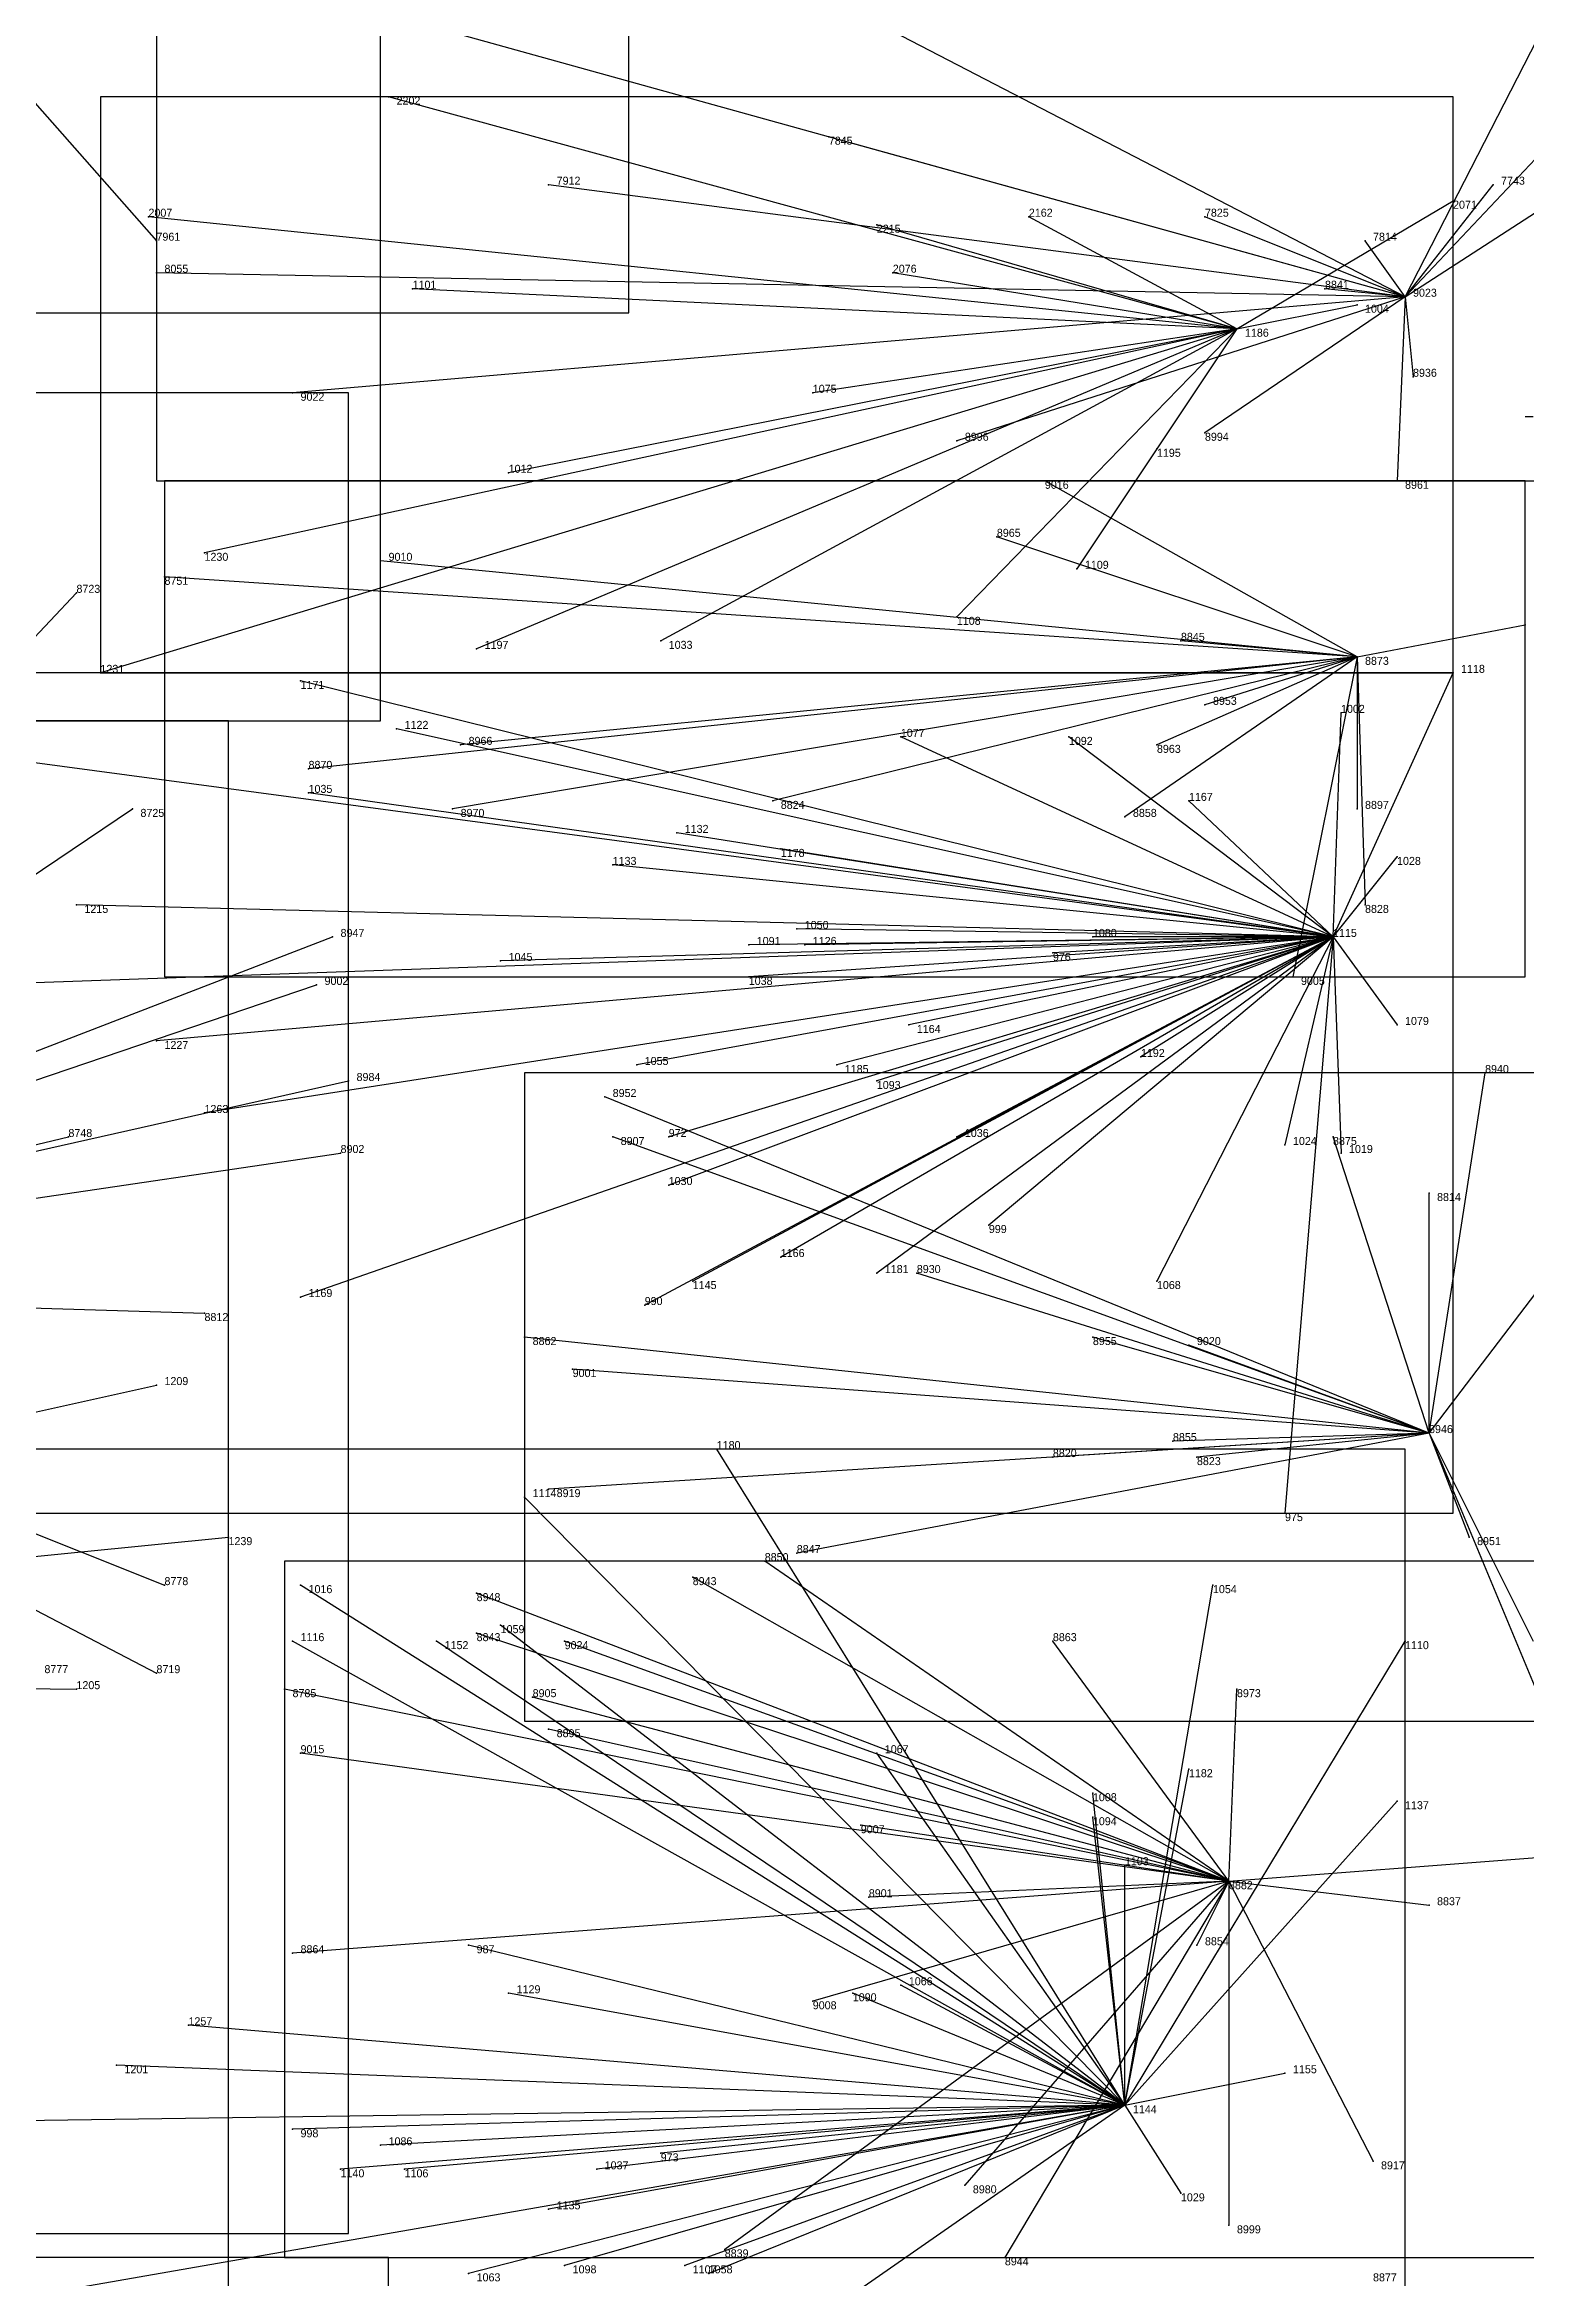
# Model space of a CAD drawing. Extents: x -0.07 to 1.1, y -0.07 to 1.1.
# Drawn here: x 0.727 to 0.912, y 0.2555 to 0.5345 of the extents above; entities that cross this region are included whole.
import ezdxf

# ---------------------------------------------------------------- set-up
doc = ezdxf.new("R2010")
doc.units = 0
for name, color, linetype in [('Clients', 3, 'CONTINUOUS'), ('Facilities', 3, 'CONTINUOUS'), ('Facilities_lines', 3, 'CONTINUOUS'), ('Min_max_boxes', 1, 'CONTINUOUS'), ('Normals', 1, 'CONTINUOUS'), ('Source_points', 5, 'CONTINUOUS'), ('Text', 3, 'CONTINUOUS')]:
    doc.layers.add(name, color=color, linetype=linetype)

msp = doc.modelspace()

# ---------------------------------------------------------------- linework, layer by layer
at = {"layer": 'Clients', "color": 5}
for p in [(0.77, 0.528), (0.825, 0.523, 1), (0.79, 0.517, 1), (0.908, 0.517, 1), (0.903, 0.515), (0.74, 0.513), (0.831, 0.512), (0.85, 0.513), (0.872, 0.513, 1), (0.741, 0.51, 1), (0.892, 0.51, 1), (0.741, 0.506, 1), (0.833, 0.506), (0.773, 0.504), (0.887, 0.504, 1), (0.891, 0.502), (0.898, 0.493, 1), (0.758, 0.491, 1), (0.823, 0.491), (0.872, 0.486, 1), (0.841, 0.485, 1), (0.866, 0.484), (0.785, 0.481), (0.852, 0.48, 1), (0.896, 0.48, 1), (0.846, 0.473, 1), (0.747, 0.471), (0.769, 0.47, 1), (0.856, 0.469), (0.731, 0.466, 1), (0.742, 0.468, 1), (0.841, 0.463), (0.912, 0.462, 1), (0.781, 0.459), (0.804, 0.46), (0.869, 0.46, 1), (0.734, 0.456), (0.759, 0.455), (0.903, 0.456), (0.872, 0.452, 1), (0.889, 0.451), (0.771, 0.449), (0.779, 0.447, 1), (0.834, 0.448), (0.855, 0.448), (0.866, 0.447, 1), (0.76, 0.444, 1), (0.76, 0.441), (0.738, 0.439, 1), (0.778, 0.439, 1), (0.818, 0.44, 1), (0.87, 0.44), (0.891, 0.439, 1), (0.806, 0.436), (0.862, 0.438, 1), (0.819, 0.434), (0.896, 0.433), (0.798, 0.432), (0.731, 0.427), (0.892, 0.427, 1), (0.763, 0.423, 1), (0.815, 0.422), (0.821, 0.424), (0.822, 0.422), (0.858, 0.423), (0.784, 0.42), (0.853, 0.421), (0.761, 0.417, 1), (0.815, 0.418), (0.883, 0.418, 1), (0.835, 0.412), (0.896, 0.412), (0.741, 0.41), (0.864, 0.408), (0.765, 0.405, 1), (0.801, 0.407), (0.826, 0.407), (0.831, 0.405), (0.907, 0.406, 1), (0.797, 0.403, 1), (0.747, 0.401), (0.73, 0.398, 1), (0.798, 0.398, 1), (0.805, 0.398), (0.841, 0.398), (0.882, 0.397), (0.888, 0.398, 1), (0.764, 0.396, 1), (0.889, 0.396), (0.805, 0.392), (0.9, 0.391, 1), (0.845, 0.387), (0.819, 0.383), (0.808, 0.38), (0.831, 0.381), (0.836, 0.381, 1), (0.866, 0.38), (0.759, 0.378), (0.802, 0.377), (0.747, 0.376, 1), (0.787, 0.373, 1), (0.858, 0.373, 1), (0.87, 0.372, 1), (0.793, 0.369, 1), (0.741, 0.367), (0.868, 0.36, 1), (0.811, 0.359), (0.853, 0.358, 1), (0.871, 0.358, 1), (0.787, 0.353), (0.79, 0.354, 1), (0.882, 0.351), (0.75, 0.348), (0.821, 0.346, 1), (0.905, 0.348, 1), (0.817, 0.345, 1), (0.742, 0.342, 1), (0.759, 0.342), (0.781, 0.341, 1), (0.808, 0.343, 1), (0.873, 0.342), (0.758, 0.335), (0.776, 0.335), (0.781, 0.336, 1), (0.784, 0.337), (0.792, 0.335, 1), (0.853, 0.335, 1), (0.897, 0.335), (0.741, 0.331, 1), (0.731, 0.329), (0.757, 0.329, 1), (0.788, 0.328, 1), (0.876, 0.329, 1), (0.79, 0.324, 1), (0.759, 0.321, 1), (0.831, 0.321), (0.87, 0.319), (0.858, 0.316), (0.858, 0.313), (0.896, 0.315), (0.829, 0.312, 1), (0.862, 0.307), (0.83, 0.303, 1), (0.9, 0.302, 1), (0.758, 0.296, 1), (0.78, 0.297), (0.871, 0.297, 1), (0.785, 0.291), (0.828, 0.291), (0.834, 0.292), (0.823, 0.29, 1), (0.745, 0.287), (0.736, 0.282), (0.882, 0.281), (0.758, 0.274), (0.769, 0.272), (0.804, 0.271), (0.764, 0.269), (0.772, 0.269), (0.796, 0.269), (0.893, 0.27, 1), (0.842, 0.267, 1), (0.869, 0.266), (0.79, 0.264), (0.875, 0.262, 1), (0.792, 0.257), (0.807, 0.257), (0.812, 0.259, 1), (0.847, 0.258, 1), (0.78, 0.256), (0.81, 0.256)]:
    msp.add_point(p, dxfattribs=at)
at = {"layer": 'Facilities', "color": 3}
for p in [(0.897, 0.503, 1), (0.876, 0.499), (0.891, 0.458, 1), (0.888, 0.423), (0.9, 0.361, 1), (0.875, 0.305, 1), (0.862, 0.277)]:
    msp.add_point(p, dxfattribs=at)
at = {"layer": 'Facilities_lines', "color": 3}
for p, q in [((0.666, 0.595, 1), (0.741, 0.51, 1)), ((0.897, 0.503, 1), (0.814, 0.546, 1)), ((0.897, 0.503, 1), (0.916, 0.54, 1)), ((0.897, 0.503, 1), (0.778, 0.536, 1)), ((0.876, 0.499), (0.77, 0.528)), ((0.897, 0.503, 1), (0.825, 0.523, 1)), ((0.897, 0.503, 1), (0.914, 0.521, 1)), ((0.897, 0.503, 1), (0.79, 0.517, 1)), ((0.897, 0.503, 1), (0.908, 0.517, 1)), ((0.876, 0.499), (0.903, 0.515)), ((0.897, 0.503, 1), (0.914, 0.514, 1)), ((0.876, 0.499), (0.74, 0.513)), ((0.876, 0.499), (0.831, 0.512)), ((0.876, 0.499), (0.85, 0.513)), ((0.897, 0.503, 1), (0.872, 0.513, 1)), ((0.897, 0.503, 1), (0.892, 0.51, 1)), ((0.897, 0.503, 1), (0.741, 0.506, 1)), ((0.876, 0.499), (0.833, 0.506)), ((0.897, 0.503, 1), (0.758, 0.491, 1)), ((0.876, 0.499), (0.773, 0.504)), ((0.897, 0.503, 1), (0.841, 0.485, 1)), ((0.897, 0.503, 1), (0.872, 0.486, 1)), ((0.897, 0.503, 1), (0.887, 0.504, 1)), ((0.897, 0.503, 1), (0.896, 0.48, 1)), ((0.897, 0.503, 1), (0.898, 0.493, 1)), ((0.876, 0.499), (0.891, 0.502)), ((0.876, 0.499), (0.734, 0.456)), ((0.876, 0.499), (0.747, 0.471)), ((0.876, 0.499), (0.781, 0.459)), ((0.876, 0.499), (0.785, 0.481)), ((0.876, 0.499), (0.804, 0.46)), ((0.876, 0.499), (0.823, 0.491)), ((0.876, 0.499), (0.841, 0.463)), ((0.876, 0.499), (0.856, 0.469)), ((0.876, 0.499), (0.866, 0.484)), ((0.891, 0.458, 1), (0.852, 0.48, 1)), ((0.891, 0.458, 1), (0.846, 0.473, 1)), ((0.891, 0.458, 1), (0.769, 0.47, 1)), ((0.649, 0.379, 1), (0.731, 0.466, 1)), ((0.891, 0.458, 1), (0.742, 0.468, 1)), ((0.891, 0.458, 1), (0.912, 0.462, 1)), ((0.891, 0.458, 1), (0.76, 0.444, 1)), ((0.891, 0.458, 1), (0.778, 0.439, 1)), ((0.891, 0.458, 1), (0.779, 0.447, 1)), ((0.891, 0.458, 1), (0.818, 0.44, 1)), ((0.891, 0.458, 1), (0.862, 0.438, 1)), ((0.891, 0.458, 1), (0.866, 0.447, 1)), ((0.891, 0.458, 1), (0.869, 0.46, 1)), ((0.891, 0.458, 1), (0.872, 0.452, 1)), ((0.891, 0.458, 1), (0.883, 0.418, 1)), ((0.891, 0.458, 1), (0.892, 0.427, 1)), ((0.891, 0.458, 1), (0.891, 0.439, 1)), ((0.888, 0.423), (0.759, 0.455)), ((0.888, 0.423), (0.903, 0.456)), ((0.888, 0.423), (0.889, 0.451)), ((0.888, 0.423), (0.709, 0.447)), ((0.888, 0.423), (0.771, 0.449)), ((0.888, 0.423), (0.834, 0.448)), ((0.888, 0.423), (0.855, 0.448)), ((0.888, 0.423), (0.76, 0.441)), ((0.649, 0.379, 1), (0.738, 0.439, 1)), ((0.888, 0.423), (0.87, 0.44)), ((0.888, 0.423), (0.806, 0.436)), ((0.888, 0.423), (0.819, 0.434)), ((0.888, 0.423), (0.896, 0.433)), ((0.888, 0.423), (0.798, 0.432)), ((0.888, 0.423), (0.731, 0.427)), ((0.649, 0.379, 1), (0.763, 0.423, 1)), ((0.888, 0.423), (0.718, 0.417)), ((0.888, 0.423), (0.741, 0.41)), ((0.888, 0.423), (0.747, 0.401)), ((0.888, 0.423), (0.759, 0.378)), ((0.888, 0.423), (0.784, 0.42)), ((0.888, 0.423), (0.801, 0.407)), ((0.888, 0.423), (0.802, 0.377)), ((0.888, 0.423), (0.805, 0.398)), ((0.888, 0.423), (0.805, 0.392)), ((0.888, 0.423), (0.808, 0.38)), ((0.888, 0.423), (0.815, 0.418)), ((0.888, 0.423), (0.815, 0.422)), ((0.888, 0.423), (0.819, 0.383)), ((0.888, 0.423), (0.821, 0.424)), ((0.888, 0.423), (0.822, 0.422)), ((0.888, 0.423), (0.826, 0.407)), ((0.888, 0.423), (0.831, 0.405)), ((0.888, 0.423), (0.831, 0.381)), ((0.888, 0.423), (0.835, 0.412)), ((0.888, 0.423), (0.841, 0.398)), ((0.888, 0.423), (0.845, 0.387)), ((0.888, 0.423), (0.853, 0.421)), ((0.888, 0.423), (0.858, 0.423)), ((0.888, 0.423), (0.864, 0.408)), ((0.888, 0.423), (0.866, 0.38)), ((0.888, 0.423), (0.882, 0.351)), ((0.888, 0.423), (0.882, 0.397)), ((0.888, 0.423), (0.896, 0.412)), ((0.888, 0.423), (0.889, 0.396)), ((0.649, 0.379, 1), (0.761, 0.417, 1)), ((0.649, 0.379, 1), (0.765, 0.405, 1)), ((0.9, 0.361, 1), (0.907, 0.406, 1)), ((0.9, 0.361, 1), (0.797, 0.403, 1)), ((0.649, 0.379, 1), (0.73, 0.398, 1)), ((0.9, 0.361, 1), (0.798, 0.398, 1)), ((0.9, 0.361, 1), (0.888, 0.398, 1)), ((0.649, 0.379, 1), (0.764, 0.396, 1)), ((0.9, 0.361, 1), (0.9, 0.391, 1)), ((0.9, 0.361, 1), (0.836, 0.381, 1)), ((0.9, 0.361, 1), (0.916, 0.382, 1)), ((0.649, 0.379, 1), (0.741, 0.331, 1)), ((0.649, 0.379, 1), (0.742, 0.342, 1)), ((0.649, 0.379, 1), (0.747, 0.376, 1)), ((0.9, 0.361, 1), (0.787, 0.373, 1)), ((0.9, 0.361, 1), (0.858, 0.373, 1)), ((0.9, 0.361, 1), (0.87, 0.372, 1)), ((0.9, 0.361, 1), (0.793, 0.369, 1)), ((0.58, 0.331), (0.741, 0.367)), ((0.9, 0.361, 1), (0.79, 0.354, 1)), ((0.9, 0.361, 1), (0.821, 0.346, 1)), ((0.9, 0.361, 1), (0.853, 0.358, 1)), ((0.9, 0.361, 1), (0.868, 0.36, 1)), ((0.9, 0.361, 1), (0.871, 0.358, 1)), ((0.9, 0.361, 1), (0.915, 0.325, 1)), ((0.9, 0.361, 1), (0.905, 0.348, 1)), ((0.9, 0.361, 1), (0.913, 0.335, 1)), ((0.862, 0.277), (0.811, 0.359)), ((0.862, 0.277), (0.787, 0.353)), ((0.58, 0.331), (0.75, 0.348)), ((0.875, 0.305, 1), (0.817, 0.345, 1)), ((0.862, 0.277), (0.759, 0.342)), ((0.875, 0.305, 1), (0.781, 0.341, 1)), ((0.875, 0.305, 1), (0.808, 0.343, 1)), ((0.862, 0.277), (0.873, 0.342)), ((0.862, 0.277), (0.758, 0.335)), ((0.862, 0.277), (0.776, 0.335)), ((0.875, 0.305, 1), (0.781, 0.336, 1)), ((0.862, 0.277), (0.784, 0.337)), ((0.875, 0.305, 1), (0.792, 0.335, 1)), ((0.875, 0.305, 1), (0.853, 0.335, 1)), ((0.862, 0.277), (0.897, 0.335)), ((0.58, 0.331), (0.731, 0.329)), ((0.875, 0.305, 1), (0.757, 0.329, 1)), ((0.875, 0.305, 1), (0.788, 0.328, 1)), ((0.875, 0.305, 1), (0.876, 0.329, 1)), ((0.875, 0.305, 1), (0.79, 0.324, 1)), ((0.875, 0.305, 1), (0.759, 0.321, 1)), ((0.862, 0.277), (0.831, 0.321)), ((0.862, 0.277), (0.87, 0.319)), ((0.862, 0.277), (0.858, 0.316)), ((0.862, 0.277), (0.858, 0.313)), ((0.862, 0.277), (0.896, 0.315)), ((0.875, 0.305, 1), (0.829, 0.312, 1)), ((0.862, 0.277), (0.862, 0.307)), ((0.875, 0.305, 1), (0.914, 0.308, 1)), ((0.875, 0.305, 1), (0.758, 0.296, 1)), ((0.875, 0.305, 1), (0.812, 0.259, 1)), ((0.875, 0.305, 1), (0.823, 0.29, 1)), ((0.875, 0.305, 1), (0.83, 0.303, 1)), ((0.875, 0.305, 1), (0.842, 0.267, 1)), ((0.875, 0.305, 1), (0.847, 0.258, 1)), ((0.875, 0.305, 1), (0.871, 0.297, 1)), ((0.875, 0.305, 1), (0.9, 0.302, 1)), ((0.875, 0.305, 1), (0.893, 0.27, 1)), ((0.875, 0.305, 1), (0.875, 0.262, 1)), ((0.862, 0.277), (0.78, 0.297)), ((0.862, 0.277), (0.785, 0.291)), ((0.862, 0.277), (0.828, 0.291)), ((0.862, 0.277), (0.834, 0.292)), ((0.862, 0.277), (0.745, 0.287)), ((0.862, 0.277), (0.736, 0.282)), ((0.862, 0.277), (0.882, 0.281)), ((0.862, 0.277), (0.72, 0.275)), ((0.862, 0.277), (0.73, 0.254)), ((0.862, 0.277), (0.758, 0.274)), ((0.862, 0.277), (0.764, 0.269)), ((0.862, 0.277), (0.769, 0.272)), ((0.862, 0.277), (0.772, 0.269)), ((0.862, 0.277), (0.78, 0.256)), ((0.862, 0.277), (0.79, 0.264)), ((0.862, 0.277), (0.792, 0.257)), ((0.862, 0.277), (0.796, 0.269)), ((0.862, 0.277), (0.804, 0.271)), ((0.862, 0.277), (0.807, 0.257)), ((0.862, 0.277), (0.81, 0.256)), ((0.862, 0.277), (0.826, 0.252)), ((0.862, 0.277), (0.869, 0.266))]:
    msp.add_line(p, q, dxfattribs=at)
at = {"layer": 'Min_max_boxes', "color": 1}
for p, q in [((0.769, 0.45), (0.769, 0.787)), ((0.769, 0.45), (0.769, 0.787)), ((0.8, 0.501, 1), (0.8, 0.744, 1)), ((0.8, 0.501, 1), (0.8, 0.744, 1)), ((0.741, 0.546, 1), (0.741, 0.48, 1)), ((0.741, 0.546, 1), (0.741, 0.48, 1)), ((0.903, 0.528), (0.734, 0.528)), ((0.734, 0.528), (0.734, 0.456)), ((0.903, 0.528), (0.734, 0.528)), ((0.734, 0.528), (0.734, 0.456)), ((0.734, 0.528), (0.734, 0.528)), ((0.903, 0.456), (0.903, 0.528)), ((0.903, 0.456), (0.903, 0.528)), ((0.903, 0.528), (0.903, 0.528)), ((0.542, 0.501, 1), (0.8, 0.501, 1)), ((0.542, 0.501, 1), (0.8, 0.501, 1)), ((0.8, 0.501, 1), (0.8, 0.501, 1)), ((0.765, 0.491, 1), (0.469, 0.491, 1)), ((0.765, 0.491, 1), (0.469, 0.491, 1)), ((0.765, 0.261, 1), (0.765, 0.491, 1)), ((0.765, 0.261, 1), (0.765, 0.491, 1)), ((0.765, 0.491, 1), (0.765, 0.491, 1)), ((0.741, 0.48, 1), (0.916, 0.48, 1)), ((0.741, 0.48, 1), (0.916, 0.48, 1)), ((0.741, 0.48, 1), (0.741, 0.48, 1)), ((0.912, 0.48, 1), (0.742, 0.48, 1)), ((0.742, 0.48, 1), (0.742, 0.418, 1)), ((0.912, 0.48, 1), (0.742, 0.48, 1)), ((0.742, 0.48, 1), (0.742, 0.418, 1)), ((0.742, 0.48, 1), (0.742, 0.48, 1)), ((0.912, 0.418, 1), (0.912, 0.48, 1)), ((0.912, 0.418, 1), (0.912, 0.48, 1)), ((0.912, 0.48, 1), (0.912, 0.48, 1)), ((0.903, 0.456), (0.709, 0.456)), ((0.903, 0.456), (0.709, 0.456)), ((0.734, 0.456), (0.903, 0.456)), ((0.734, 0.456), (0.903, 0.456)), ((0.734, 0.456), (0.734, 0.456)), ((0.903, 0.351), (0.903, 0.456)), ((0.903, 0.351), (0.903, 0.456)), ((0.903, 0.456), (0.903, 0.456)), ((0.903, 0.456), (0.903, 0.456)), ((0.75, 0.45), (0.462, 0.45)), ((0.75, 0.45), (0.462, 0.45)), ((0.568, 0.45), (0.769, 0.45)), ((0.568, 0.45), (0.769, 0.45)), ((0.75, 0.216), (0.75, 0.45)), ((0.75, 0.216), (0.75, 0.45)), ((0.75, 0.45), (0.75, 0.45)), ((0.769, 0.45), (0.769, 0.45)), ((0.742, 0.418, 1), (0.912, 0.418, 1)), ((0.742, 0.418, 1), (0.912, 0.418, 1)), ((0.742, 0.418, 1), (0.742, 0.418, 1)), ((0.912, 0.418, 1), (0.912, 0.418, 1)), ((0.916, 0.406, 1), (0.787, 0.406, 1)), ((0.787, 0.406, 1), (0.787, 0.325, 1)), ((0.916, 0.406, 1), (0.787, 0.406, 1)), ((0.787, 0.406, 1), (0.787, 0.325, 1)), ((0.787, 0.406, 1), (0.787, 0.406, 1)), ((0.897, 0.359), (0.72, 0.359)), ((0.897, 0.359), (0.72, 0.359)), ((0.897, 0.252), (0.897, 0.359)), ((0.897, 0.252), (0.897, 0.359)), ((0.897, 0.359), (0.897, 0.359)), ((0.709, 0.351), (0.903, 0.351)), ((0.709, 0.351), (0.903, 0.351)), ((0.903, 0.351), (0.903, 0.351)), ((0.914, 0.345, 1), (0.757, 0.345, 1)), ((0.757, 0.345, 1), (0.757, 0.258, 1)), ((0.914, 0.345, 1), (0.757, 0.345, 1)), ((0.757, 0.345, 1), (0.757, 0.258, 1)), ((0.757, 0.345, 1), (0.757, 0.345, 1)), ((0.787, 0.325, 1), (0.916, 0.325, 1)), ((0.787, 0.325, 1), (0.916, 0.325, 1)), ((0.787, 0.325, 1), (0.787, 0.325, 1)), ((0.469, 0.261, 1), (0.765, 0.261, 1)), ((0.469, 0.261, 1), (0.765, 0.261, 1)), ((0.765, 0.261, 1), (0.765, 0.261, 1)), ((0.77, 0.258), (0.686, 0.258)), ((0.77, 0.258), (0.686, 0.258)), ((0.757, 0.258, 1), (0.914, 0.258, 1)), ((0.757, 0.258, 1), (0.914, 0.258, 1)), ((0.757, 0.258, 1), (0.757, 0.258, 1)), ((0.77, 0.094), (0.77, 0.258)), ((0.77, 0.094), (0.77, 0.258)), ((0.77, 0.258), (0.77, 0.258))]:
    msp.add_line(p, q, dxfattribs=at)
at = {"layer": 'Normals', "color": 1}
for p, q in [((0.77, 0.528), (0.77, 0.528, 0.1)), ((0.825, 0.523, 1), (0.825, 0.523, 1.1)), ((0.79, 0.517, 1), (0.79, 0.517, 1.1)), ((0.908, 0.517, 1), (0.908, 0.517, 1.1)), ((0.903, 0.515), (0.903, 0.515, 0.1)), ((0.74, 0.513), (0.74, 0.513, 0.1)), ((0.831, 0.512), (0.831, 0.512, 0.1)), ((0.85, 0.513), (0.85, 0.513, 0.1)), ((0.872, 0.513, 1), (0.872, 0.513, 1.1)), ((0.741, 0.51, 1), (0.741, 0.51, 1.1)), ((0.892, 0.51, 1), (0.892, 0.51, 1.1)), ((0.741, 0.506, 1), (0.741, 0.506, 1.1)), ((0.833, 0.506), (0.833, 0.506, 0.1)), ((0.773, 0.504), (0.773, 0.504, 0.1)), ((0.887, 0.504, 1), (0.887, 0.504, 1.1)), ((0.897, 0.503, 1), (0.897, 0.503, 1.1)), ((0.891, 0.502), (0.891, 0.502, 0.1)), ((0.876, 0.499), (0.876, 0.499, 0.1)), ((0.898, 0.493, 1), (0.898, 0.493, 1.1)), ((0.758, 0.491, 1), (0.758, 0.491, 1.1)), ((0.823, 0.491), (0.823, 0.491, 0.1)), ((0.872, 0.486, 1), (0.872, 0.486, 1.1)), ((0.913, 0.488), (0.912, 0.488, 0.1)), ((0.841, 0.485, 1), (0.841, 0.485, 1.1)), ((0.866, 0.484), (0.866, 0.484, 0.1)), ((0.785, 0.481), (0.785, 0.481, 0.1)), ((0.852, 0.48, 1), (0.852, 0.48, 1.1)), ((0.896, 0.48, 1), (0.896, 0.48, 1.1)), ((0.846, 0.473, 1), (0.846, 0.473, 1.1)), ((0.747, 0.471), (0.747, 0.471, 0.1)), ((0.769, 0.47, 1), (0.769, 0.47, 1.1)), ((0.856, 0.469), (0.856, 0.469, 0.1)), ((0.731, 0.466, 1), (0.731, 0.466, 1.1)), ((0.742, 0.468, 1), (0.742, 0.468, 1.1)), ((0.841, 0.463), (0.841, 0.463, 0.1)), ((0.912, 0.462, 1), (0.912, 0.462, 1.1)), ((0.781, 0.459), (0.781, 0.459, 0.1)), ((0.804, 0.46), (0.804, 0.46, 0.1)), ((0.869, 0.46, 1), (0.869, 0.46, 1.1)), ((0.891, 0.458, 1), (0.891, 0.458, 1.1)), ((0.734, 0.456), (0.734, 0.456, 0.1)), ((0.759, 0.455), (0.759, 0.455, 0.1)), ((0.903, 0.456), (0.903, 0.456, 0.1)), ((0.872, 0.452, 1), (0.872, 0.452, 1.1)), ((0.889, 0.451), (0.889, 0.451, 0.1)), ((0.771, 0.449), (0.771, 0.449, 0.1)), ((0.779, 0.447, 1), (0.779, 0.447, 1.1)), ((0.834, 0.448), (0.834, 0.448, 0.1)), ((0.855, 0.448), (0.855, 0.448, 0.1)), ((0.866, 0.447, 1), (0.866, 0.447, 1.1)), ((0.76, 0.444, 1), (0.76, 0.444, 1.1)), ((0.76, 0.441), (0.76, 0.441, 0.1)), ((0.738, 0.439, 1), (0.738, 0.439, 1.1)), ((0.778, 0.439, 1), (0.778, 0.439, 1.1)), ((0.818, 0.44, 1), (0.818, 0.44, 1.1)), ((0.87, 0.44), (0.87, 0.44, 0.1)), ((0.891, 0.439, 1), (0.891, 0.439, 1.1)), ((0.806, 0.436), (0.806, 0.436, 0.1)), ((0.862, 0.438, 1), (0.862, 0.438, 1.1)), ((0.819, 0.434), (0.819, 0.434, 0.1)), ((0.896, 0.433), (0.896, 0.433, 0.1)), ((0.798, 0.432), (0.798, 0.432, 0.1)), ((0.731, 0.427), (0.731, 0.427, 0.1)), ((0.892, 0.427, 1), (0.892, 0.427, 1.1)), ((0.763, 0.423, 1), (0.763, 0.423, 1.1)), ((0.815, 0.422), (0.815, 0.422, 0.1)), ((0.821, 0.424), (0.821, 0.424, 0.1)), ((0.822, 0.422), (0.822, 0.422, 0.1)), ((0.858, 0.423), (0.858, 0.423, 0.1)), ((0.888, 0.423), (0.888, 0.423, 0.1)), ((0.784, 0.42), (0.784, 0.42, 0.1)), ((0.853, 0.421), (0.853, 0.421, 0.1)), ((0.761, 0.417, 1), (0.761, 0.417, 1.1)), ((0.815, 0.418), (0.815, 0.418, 0.1)), ((0.883, 0.418, 1), (0.883, 0.418, 1.1)), ((0.835, 0.412), (0.835, 0.412, 0.1)), ((0.896, 0.412), (0.896, 0.412, 0.1)), ((0.741, 0.41), (0.741, 0.41, 0.1)), ((0.864, 0.408), (0.864, 0.408, 0.1)), ((0.765, 0.405, 1), (0.765, 0.405, 1.1)), ((0.801, 0.407), (0.801, 0.407, 0.1)), ((0.826, 0.407), (0.826, 0.407, 0.1)), ((0.831, 0.405), (0.831, 0.405, 0.1)), ((0.907, 0.406, 1), (0.907, 0.406, 1.1)), ((0.797, 0.403, 1), (0.797, 0.403, 1.1)), ((0.747, 0.401), (0.747, 0.401, 0.1)), ((0.73, 0.398, 1), (0.73, 0.398, 1.1)), ((0.798, 0.398, 1), (0.798, 0.398, 1.1)), ((0.805, 0.398), (0.805, 0.398, 0.1)), ((0.841, 0.398), (0.841, 0.398, 0.1)), ((0.882, 0.397), (0.882, 0.397, 0.1)), ((0.888, 0.398, 1), (0.888, 0.398, 1.1)), ((0.764, 0.396, 1), (0.764, 0.396, 1.1)), ((0.889, 0.396), (0.889, 0.396, 0.1)), ((0.805, 0.392), (0.805, 0.392, 0.1)), ((0.9, 0.391, 1), (0.9, 0.391, 1.1)), ((0.845, 0.387), (0.845, 0.387, 0.1)), ((0.819, 0.383), (0.819, 0.383, 0.1)), ((0.808, 0.38), (0.808, 0.38, 0.1)), ((0.831, 0.381), (0.831, 0.381, 0.1)), ((0.836, 0.381, 1), (0.836, 0.381, 1.1)), ((0.866, 0.38), (0.866, 0.38, 0.1)), ((0.759, 0.378), (0.759, 0.378, 0.1)), ((0.802, 0.377), (0.802, 0.377, 0.1)), ((0.747, 0.376, 1), (0.747, 0.376, 1.1)), ((0.787, 0.373, 1), (0.787, 0.373, 1.1)), ((0.858, 0.373, 1), (0.858, 0.373, 1.1)), ((0.87, 0.372, 1), (0.87, 0.372, 1.1)), ((0.793, 0.369, 1), (0.793, 0.369, 1.1)), ((0.741, 0.367), (0.741, 0.367, 0.1)), ((0.868, 0.36, 1), (0.868, 0.36, 1.1)), ((0.9, 0.361, 1), (0.9, 0.361, 1.1)), ((0.811, 0.359), (0.811, 0.359, 0.1)), ((0.853, 0.358, 1), (0.853, 0.358, 1.1)), ((0.871, 0.358, 1), (0.871, 0.358, 1.1)), ((0.787, 0.353), (0.787, 0.353, 0.1)), ((0.79, 0.354, 1), (0.79, 0.354, 1.1)), ((0.882, 0.351), (0.882, 0.351, 0.1)), ((0.75, 0.348), (0.75, 0.348, 0.1)), ((0.821, 0.346, 1), (0.821, 0.346, 1.1)), ((0.905, 0.348, 1), (0.905, 0.348, 1.1)), ((0.817, 0.345, 1), (0.817, 0.345, 1.1)), ((0.742, 0.342, 1), (0.742, 0.342, 1.1)), ((0.759, 0.342), (0.759, 0.342, 0.1)), ((0.781, 0.341, 1), (0.781, 0.341, 1.1)), ((0.808, 0.343, 1), (0.808, 0.343, 1.1)), ((0.873, 0.342), (0.873, 0.342, 0.1)), ((0.758, 0.335), (0.758, 0.335, 0.1)), ((0.776, 0.335), (0.776, 0.335, 0.1)), ((0.781, 0.336, 1), (0.781, 0.336, 1.1)), ((0.784, 0.337), (0.784, 0.337, 0.1)), ((0.792, 0.335, 1), (0.792, 0.335, 1.1)), ((0.853, 0.335, 1), (0.853, 0.335, 1.1)), ((0.897, 0.335), (0.897, 0.335, 0.1)), ((0.741, 0.331, 1), (0.741, 0.331, 1.1)), ((0.731, 0.329), (0.731, 0.329, 0.1)), ((0.757, 0.329, 1), (0.757, 0.329, 1.1)), ((0.788, 0.328, 1), (0.788, 0.328, 1.1)), ((0.876, 0.329, 1), (0.876, 0.329, 1.1)), ((0.79, 0.324, 1), (0.79, 0.324, 1.1)), ((0.759, 0.321, 1), (0.759, 0.321, 1.1)), ((0.831, 0.321), (0.831, 0.321, 0.1)), ((0.87, 0.319), (0.87, 0.319, 0.1)), ((0.858, 0.316), (0.858, 0.316, 0.1)), ((0.858, 0.313), (0.858, 0.313, 0.1)), ((0.896, 0.315), (0.896, 0.315, 0.1)), ((0.829, 0.312, 1), (0.829, 0.312, 1.1)), ((0.862, 0.307), (0.862, 0.307, 0.1)), ((0.875, 0.305, 1), (0.875, 0.305, 1.1)), ((0.83, 0.303, 1), (0.83, 0.303, 1.1)), ((0.9, 0.302, 1), (0.9, 0.302, 1.1)), ((0.758, 0.296, 1), (0.758, 0.296, 1.1)), ((0.78, 0.297), (0.78, 0.297, 0.1)), ((0.871, 0.297, 1), (0.871, 0.297, 1.1)), ((0.785, 0.291), (0.785, 0.291, 0.1)), ((0.828, 0.291), (0.828, 0.291, 0.1)), ((0.834, 0.292), (0.834, 0.292, 0.1)), ((0.823, 0.29, 1), (0.823, 0.29, 1.1)), ((0.745, 0.287), (0.745, 0.287, 0.1)), ((0.736, 0.282), (0.736, 0.282, 0.1)), ((0.882, 0.281), (0.882, 0.281, 0.1)), ((0.862, 0.277), (0.862, 0.277, 0.1)), ((0.758, 0.274), (0.758, 0.274, 0.1)), ((0.769, 0.272), (0.769, 0.272, 0.1)), ((0.804, 0.271), (0.804, 0.271, 0.1)), ((0.764, 0.269), (0.764, 0.269, 0.1)), ((0.772, 0.269), (0.772, 0.269, 0.1)), ((0.796, 0.269), (0.796, 0.269, 0.1)), ((0.893, 0.27, 1), (0.893, 0.27, 1.1)), ((0.842, 0.267, 1), (0.842, 0.267, 1.1)), ((0.869, 0.266), (0.869, 0.266, 0.1)), ((0.79, 0.264), (0.79, 0.264, 0.1)), ((0.875, 0.262, 1), (0.875, 0.262, 1.1)), ((0.792, 0.257), (0.792, 0.257, 0.1)), ((0.807, 0.257), (0.807, 0.257, 0.1)), ((0.812, 0.259, 1), (0.812, 0.259, 1.1)), ((0.847, 0.258, 1), (0.847, 0.258, 1.1)), ((0.78, 0.256), (0.78, 0.256, 0.1)), ((0.81, 0.256), (0.81, 0.256, 0.1))]:
    msp.add_line(p, q, dxfattribs=at)
at = {"layer": 'Source_points', "color": 5}
for p in [(0.77, 0.528), (0.825, 0.523, 1), (0.79, 0.517, 1), (0.908, 0.517, 1), (0.903, 0.515), (0.74, 0.513), (0.831, 0.512), (0.85, 0.513), (0.872, 0.513, 1), (0.741, 0.51, 1), (0.892, 0.51, 1), (0.741, 0.506, 1), (0.833, 0.506), (0.773, 0.504), (0.887, 0.504, 1), (0.897, 0.503, 1), (0.891, 0.502), (0.876, 0.499), (0.898, 0.493, 1), (0.758, 0.491, 1), (0.823, 0.491), (0.872, 0.486, 1), (0.841, 0.485, 1), (0.866, 0.484), (0.785, 0.481), (0.852, 0.48, 1), (0.896, 0.48, 1), (0.846, 0.473, 1), (0.747, 0.471), (0.769, 0.47, 1), (0.856, 0.469), (0.731, 0.466, 1), (0.742, 0.468, 1), (0.841, 0.463), (0.912, 0.462, 1), (0.781, 0.459), (0.804, 0.46), (0.869, 0.46, 1), (0.891, 0.458, 1), (0.734, 0.456), (0.759, 0.455), (0.903, 0.456), (0.872, 0.452, 1), (0.889, 0.451), (0.771, 0.449), (0.779, 0.447, 1), (0.834, 0.448), (0.855, 0.448), (0.866, 0.447, 1), (0.76, 0.444, 1), (0.76, 0.441), (0.738, 0.439, 1), (0.778, 0.439, 1), (0.818, 0.44, 1), (0.87, 0.44), (0.891, 0.439, 1), (0.806, 0.436), (0.862, 0.438, 1), (0.819, 0.434), (0.896, 0.433), (0.798, 0.432), (0.731, 0.427), (0.892, 0.427, 1), (0.763, 0.423, 1), (0.815, 0.422), (0.821, 0.424), (0.822, 0.422), (0.858, 0.423), (0.888, 0.423), (0.784, 0.42), (0.853, 0.421), (0.761, 0.417, 1), (0.815, 0.418), (0.883, 0.418, 1), (0.835, 0.412), (0.896, 0.412), (0.741, 0.41), (0.864, 0.408), (0.765, 0.405, 1), (0.801, 0.407), (0.826, 0.407), (0.831, 0.405), (0.907, 0.406, 1), (0.797, 0.403, 1), (0.747, 0.401), (0.73, 0.398, 1), (0.798, 0.398, 1), (0.805, 0.398), (0.841, 0.398), (0.882, 0.397), (0.888, 0.398, 1), (0.764, 0.396, 1), (0.889, 0.396), (0.805, 0.392), (0.9, 0.391, 1), (0.845, 0.387), (0.819, 0.383), (0.808, 0.38), (0.831, 0.381), (0.836, 0.381, 1), (0.866, 0.38), (0.759, 0.378), (0.802, 0.377), (0.747, 0.376, 1), (0.787, 0.373, 1), (0.858, 0.373, 1), (0.87, 0.372, 1), (0.793, 0.369, 1), (0.741, 0.367), (0.868, 0.36, 1), (0.9, 0.361, 1), (0.811, 0.359), (0.853, 0.358, 1), (0.871, 0.358, 1), (0.787, 0.353), (0.79, 0.354, 1), (0.882, 0.351), (0.75, 0.348), (0.821, 0.346, 1), (0.905, 0.348, 1), (0.817, 0.345, 1), (0.742, 0.342, 1), (0.759, 0.342), (0.781, 0.341, 1), (0.808, 0.343, 1), (0.873, 0.342), (0.758, 0.335), (0.776, 0.335), (0.781, 0.336, 1), (0.784, 0.337), (0.792, 0.335, 1), (0.853, 0.335, 1), (0.897, 0.335), (0.741, 0.331, 1), (0.731, 0.329), (0.757, 0.329, 1), (0.788, 0.328, 1), (0.876, 0.329, 1), (0.79, 0.324, 1), (0.759, 0.321, 1), (0.831, 0.321), (0.87, 0.319), (0.858, 0.316), (0.858, 0.313), (0.896, 0.315), (0.829, 0.312, 1), (0.862, 0.307), (0.875, 0.305, 1), (0.83, 0.303, 1), (0.9, 0.302, 1), (0.758, 0.296, 1), (0.78, 0.297), (0.871, 0.297, 1), (0.785, 0.291), (0.828, 0.291), (0.834, 0.292), (0.823, 0.29, 1), (0.745, 0.287), (0.736, 0.282), (0.882, 0.281), (0.862, 0.277), (0.758, 0.274), (0.769, 0.272), (0.804, 0.271), (0.764, 0.269), (0.772, 0.269), (0.796, 0.269), (0.893, 0.27, 1), (0.842, 0.267, 1), (0.869, 0.266), (0.79, 0.264), (0.875, 0.262, 1), (0.792, 0.257), (0.807, 0.257), (0.812, 0.259, 1), (0.847, 0.258, 1), (0.78, 0.256), (0.81, 0.256)]:
    msp.add_point(p, dxfattribs=at)

# ---------------------------------------------------------------- texts
at = {"layer": 'Text', "color": 3}
for s, p in [('2202', (0.771, 0.527)), ('7845', (0.825, 0.522, 1)), ('7912', (0.791, 0.517, 1)), ('7743', (0.909, 0.517, 1)), ('2007', (0.74, 0.513)), ('2162', (0.85, 0.513)), ('7825', (0.872, 0.513, 1)), ('2071', (0.903, 0.514)), ('7961', (0.741, 0.51, 1)), ('2215', (0.831, 0.511)), ('7814', (0.893, 0.51, 1)), ('8055', (0.742, 0.506, 1)), ('1101', (0.773, 0.504)), ('2076', (0.833, 0.506)), ('8841', (0.887, 0.504, 1)), ('9023', (0.898, 0.503, 1)), ('1004', (0.892, 0.501)), ('1186', (0.877, 0.498)), ('8936', (0.898, 0.493, 1)), ('1075', (0.823, 0.491)), ('9022', (0.759, 0.49, 1)), ('8996', (0.842, 0.485, 1)), ('8994', (0.872, 0.485, 1)), ('1195', (0.866, 0.483)), ('1012', (0.785, 0.481)), ('9016', (0.852, 0.479, 1)), ('8961', (0.897, 0.479, 1)), ('8965', (0.846, 0.473, 1)), ('1230', (0.747, 0.47)), ('9010', (0.77, 0.47, 1)), ('1109', (0.857, 0.469)), ('8723', (0.731, 0.466, 1)), ('8751', (0.742, 0.467, 1)), ('1108', (0.841, 0.462)), ('8845', (0.869, 0.46, 1)), ('1197', (0.782, 0.459)), ('1033', (0.805, 0.459)), ('8873', (0.892, 0.457, 1)), ('1231', (0.734, 0.456)), ('1171', (0.759, 0.454)), ('1118', (0.904, 0.456)), ('8953', (0.873, 0.452, 1)), ('1002', (0.889, 0.451)), ('1122', (0.772, 0.449)), ('8966', (0.78, 0.447, 1)), ('1077', (0.834, 0.448)), ('1092', (0.855, 0.447)), ('8963', (0.866, 0.446, 1)), ('8870', (0.76, 0.444, 1)), ('1035', (0.76, 0.441)), ('1167', (0.87, 0.44)), ('8725', (0.739, 0.438, 1)), ('8970', (0.779, 0.438, 1)), ('8824', (0.819, 0.439, 1)), ('8858', (0.863, 0.438, 1)), ('8897', (0.892, 0.439, 1)), ('1132', (0.807, 0.436)), ('1133', (0.798, 0.432)), ('1178', (0.819, 0.433)), ('1028', (0.896, 0.432)), ('1215', (0.732, 0.426)), ('8828', (0.892, 0.426, 1)), ('1050', (0.822, 0.424)), ('8947', (0.764, 0.423, 1)), ('1091', (0.816, 0.422)), ('1126', (0.823, 0.422)), ('1080', (0.858, 0.423)), ('1115', (0.888, 0.423)), ('1045', (0.785, 0.42)), ('976', (0.853, 0.42)), ('9002', (0.762, 0.417, 1)), ('1038', (0.815, 0.417)), ('9005', (0.884, 0.417, 1)), ('1079', (0.897, 0.412)), ('1164', (0.836, 0.411)), ('1227', (0.742, 0.409)), ('1055', (0.802, 0.407)), ('1192', (0.864, 0.408)), ('8984', (0.766, 0.405, 1)), ('1185', (0.827, 0.406)), ('1093', (0.831, 0.404)), ('8940', (0.907, 0.406, 1)), ('1263', (0.747, 0.401)), ('8952', (0.798, 0.403, 1)), ('8748', (0.73, 0.398, 1)), ('972', (0.805, 0.398)), ('1036', (0.842, 0.398)), ('8902', (0.764, 0.396, 1)), ('8907', (0.799, 0.397, 1)), ('1024', (0.883, 0.397)), ('8875', (0.888, 0.397, 1)), ('1019', (0.89, 0.396)), ('1030', (0.805, 0.392)), ('8814', (0.901, 0.39, 1)), ('999', (0.845, 0.386)), ('1166', (0.819, 0.383)), ('1145', (0.808, 0.379)), ('1181', (0.832, 0.381)), ('8930', (0.836, 0.381, 1)), ('1068', (0.866, 0.379)), ('1169', (0.76, 0.378)), ('990', (0.802, 0.377)), ('8812', (0.747, 0.375, 1)), ('8862', (0.788, 0.372, 1)), ('8955', (0.858, 0.372, 1)), ('9020', (0.871, 0.372, 1)), ('9001', (0.793, 0.368, 1)), ('1209', (0.742, 0.367)), ('1180', (0.811, 0.359)), ('8855', (0.868, 0.36, 1)), ('8946', (0.9, 0.361, 1)), ('8820', (0.853, 0.358, 1)), ('8823', (0.871, 0.357, 1)), ('1114', (0.788, 0.353)), ('8919', (0.791, 0.353, 1)), ('975', (0.882, 0.35)), ('1239', (0.75, 0.347)), ('8850', (0.817, 0.345, 1)), ('8847', (0.821, 0.346, 1)), ('8951', (0.906, 0.347, 1)), ('8778', (0.742, 0.342, 1)), ('1016', (0.76, 0.341)), ('8948', (0.781, 0.34, 1)), ('8943', (0.808, 0.342, 1)), ('1054', (0.873, 0.341)), ('1116', (0.759, 0.335)), ('1152', (0.777, 0.334)), ('8843', (0.781, 0.335, 1)), ('1059', (0.784, 0.336)), ('9024', (0.792, 0.334, 1)), ('8863', (0.853, 0.335, 1)), ('1110', (0.897, 0.334)), ('8777', (0.727, 0.331, 1)), ('8719', (0.741, 0.331, 1)), ('1205', (0.731, 0.329)), ('8785', (0.758, 0.328, 1)), ('8905', (0.788, 0.328, 1)), ('8973', (0.876, 0.328, 1)), ('8895', (0.791, 0.323, 1)), ('9015', (0.759, 0.321, 1)), ('1067', (0.832, 0.321)), ('1182', (0.87, 0.318)), ('1008', (0.858, 0.315)), ('1094', (0.858, 0.312)), ('1137', (0.897, 0.314)), ('9007', (0.829, 0.311, 1)), ('1103', (0.862, 0.307)), ('8882', (0.875, 0.304, 1)), ('8901', (0.83, 0.303, 1)), ('8837', (0.901, 0.302, 1)), ('8864', (0.759, 0.296, 1)), ('987', (0.781, 0.296)), ('8854', (0.872, 0.297, 1)), ('1066', (0.835, 0.292)), ('1129', (0.786, 0.291)), ('1090', (0.828, 0.29)), ('1257', (0.745, 0.287)), ('9008', (0.823, 0.289, 1)), ('1201', (0.737, 0.281)), ('1155', (0.883, 0.281)), ('1144', (0.863, 0.276)), ('998', (0.759, 0.273)), ('1086', (0.77, 0.272)), ('973', (0.804, 0.27)), ('1140', (0.764, 0.268)), ('1106', (0.772, 0.268)), ('1037', (0.797, 0.269)), ('8917', (0.894, 0.269, 1)), ('8980', (0.843, 0.266, 1)), ('1029', (0.869, 0.265)), ('1135', (0.791, 0.264)), ('8999', (0.876, 0.261, 1)), ('1098', (0.793, 0.256)), ('1107', (0.808, 0.256)), ('1058', (0.81, 0.256)), ('8839', (0.812, 0.258, 1)), ('8944', (0.847, 0.257, 1)), ('1063', (0.781, 0.255)), ('8877', (0.893, 0.255, 1))]:
    msp.add_text(s, height=0.001, dxfattribs=at).set_placement(p)

doc.saveas('drawing.dxf')
